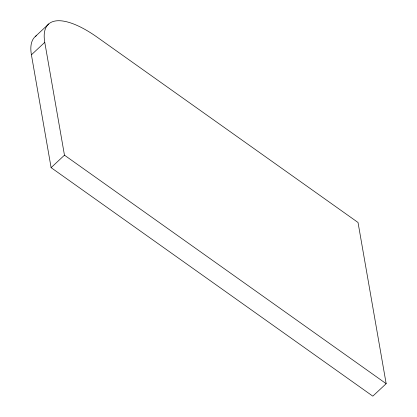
<?xml version="1.0" encoding="UTF-8"?>
<svg xmlns="http://www.w3.org/2000/svg" width="417" height="417" viewBox="0 0 417 417"><rect width="100%" height="100%" fill="white"/><g stroke="black" fill="none" stroke-linecap="round" stroke-linejoin="round"><path stroke-width="0.63" d="M35.377 36.441L48.732 23.972M31.416 54.809L44.77 42.336A84.125 30.759 47 0 1 97.411 37.363L358.031 222.48L386.163 383.682L372.808 396.15L51.109 167.65L31.416 54.809A84.125 30.759 47 0 1 36.284 35.732M51.109 167.65L64.463 155.176L44.77 42.336M64.463 155.176L386.163 383.682"/></g></svg>
